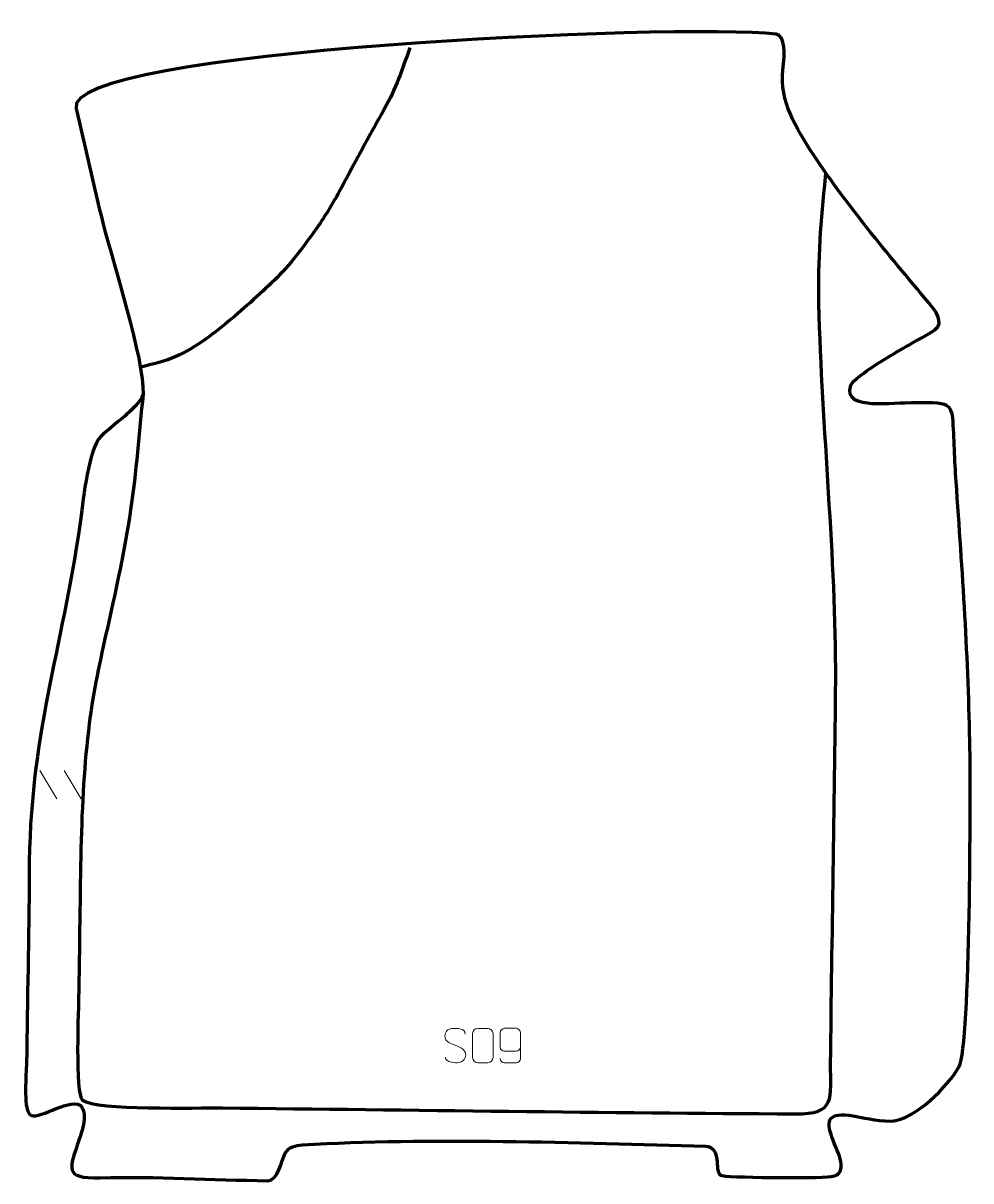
# Model space of a CAD drawing. Header units: millimetres. Extents: x -998 to -309, y 235 to 1075.
import ezdxf

# ---------------------------------------------------------------- set-up
doc = ezdxf.new("R2010")
doc.units = ezdxf.units.MM
doc.header["$MEASUREMENT"] = 0
doc.layers.add('layer 1', color=7, linetype='Continuous')
doc.layers.add('layer 2', color=7, linetype='Continuous')

msp = doc.modelspace()

# ---------------------------------------------------------------- linework, layer by layer
at = {"layer": 'layer 1', "color": 140, "lineweight": 158}
for points, knots in [([(-716.8126, 1057.3302), (-722.1304, 1041.7511), (-727.1065, 1027.7854), (-735.0891, 1013.269), (-735.0891, 1013.269), (-742.2567, 1000.6021), (-748.9567, 988.6393), (-755.7912, 975.7602), (-755.7912, 975.7602), (-759.8103, 968.1864), (-763.8382, 960.6295), (-767.9647, 953.1131), (-767.9647, 953.1131), (-773.0247, 943.9403), (-778.3566, 935.0607), (-784.3603, 926.4702), (-784.3603, 926.4702), (-784.3603, 926.4702), (-785.2437, 925.2063), (-785.2437, 925.2063), (-785.2437, 925.2063), (-794.5272, 912.1282), (-803.5649, 900.0785), (-815.021, 888.761), (-815.021, 888.761), (-825.9134, 878.3964), (-839.0035, 866.6103), (-850.5988, 857.0518), (-850.5988, 857.0518), (-863.1327, 846.7196), (-877.0813, 836.5594), (-892.4171, 830.8923), (-892.4171, 830.8923), (-898.8292, 828.7913), (-905.8631, 827.241), (-912.4238, 825.5143)], [0, 0, 0, 0, 0.1, 0.1, 0.1, 0.1, 0.2, 0.2, 0.2, 0.2, 0.3, 0.3, 0.3, 0.3, 0.4, 0.4, 0.4, 0.4, 0.5, 0.5, 0.5, 0.5, 0.6, 0.6, 0.6, 0.6, 0.7, 0.7, 0.7, 0.7, 0.8, 0.8, 0.8, 0.8, 1, 1, 1, 1]), ([(-910.4134, 805.8591), (-913.353, 778.2573), (-915.3788, 749.287), (-919.5301, 721.9755), (-919.5301, 721.9755), (-928.837, 660.7453), (-942.782, 616.3624), (-948.8133, 572.2946), (-948.8133, 572.2946), (-956.7903, 514.0111), (-955.6441, 457.2169), (-957.1655, 371.7459), (-957.1655, 371.7459), (-957.3562, 361.0323), (-960.069, 297.6305), (-954.3979, 293.42), (-954.3979, 293.42), (-944.3331, 285.9474), (-871.1216, 288.0064), (-852.853, 287.8212), (-852.853, 287.8212), (-714.2785, 286.4164), (-575.6632, 284.2907), (-437.0964, 283.4937), (-437.0964, 283.4937), (-406.8704, 283.3199), (-411.4394, 294.4346), (-411.1816, 320.0617), (-411.1816, 320.0617), (-410.2489, 412.8159), (-408.2851, 505.5542), (-407.5132, 598.3119), (-407.5132, 598.3119), (-407.1776, 687.3618), (-417.5037, 781.2159), (-419.6667, 871.4303), (-419.6667, 871.4303), (-420.4418, 903.7565), (-418.157, 931.642), (-414.825, 963.642), (-414.825, 963.642), (-414.825, 963.642), (-414.5519, 966.2645), (-414.5519, 966.2645)], [0, 0, 0, 0, 0.08333333, 0.08333333, 0.08333333, 0.08333333, 0.16666667, 0.16666667, 0.16666667, 0.16666667, 0.25, 0.25, 0.25, 0.25, 0.33333333, 0.33333333, 0.33333333, 0.33333333, 0.41666667, 0.41666667, 0.41666667, 0.41666667, 0.5, 0.5, 0.5, 0.5, 0.58333333, 0.58333333, 0.58333333, 0.58333333, 0.66666667, 0.66666667, 0.66666667, 0.66666667, 0.75, 0.75, 0.75, 0.75, 0.83333333, 0.83333333, 0.83333333, 0.83333333, 1, 1, 1, 1])]:
    msp.add_open_spline(points, degree=3, knots=knots, dxfattribs=at)
at = {"layer": 'layer 2', "color": 242, "lineweight": 158}
msp.add_open_spline([(-320.0787, 742.5032), (-315.4346, 677.7957), (-311.0733, 613.0187), (-309.9917, 548.1365), (-309.9917, 548.1365), (-309.6784, 519.5744), (-309.3652, 333.1093), (-317.8789, 317.9183), (-317.8789, 317.9183), (-325.8856, 303.6317), (-350.0309, 279.0845), (-367.2664, 278.1682), (-367.2664, 278.1682), (-379.8829, 278.324), (-386.1446, 280.9081), (-397.8091, 282.6169), (-397.8091, 282.6169), (-414.6907, 284.1221), (-414.264, 277.6716), (-409.153, 263.6751), (-409.153, 263.6751), (-406.4817, 256.3599), (-396.9432, 239.7852), (-410.6784, 238.0155), (-410.6784, 238.0155), (-422.2173, 236.5288), (-488.8797, 237.1991), (-491.2004, 239.003), (-491.2004, 239.003), (-496.0697, 242.7877), (-489.7855, 258.6853), (-501.8164, 260.137), (-501.8164, 260.137), (-595.1254, 262.479), (-703.5861, 266.6055), (-794.6432, 260.9764), (-794.6432, 260.9764), (-799.9409, 260.6489), (-804.845, 259.4663), (-807.161, 255.0051), (-807.161, 255.0051), (-810.1049, 249.3346), (-812.4719, 234.8783), (-819.9733, 234.9675), (-819.9733, 234.9675), (-860.6791, 235.5778), (-900.7721, 238.187), (-941.5676, 237.0795), (-941.5676, 237.0795), (-968.8298, 236.3395), (-963.6203, 244.2551), (-957.0262, 264.2903), (-957.0262, 264.2903), (-954.6863, 271.3995), (-950.6489, 282.498), (-955.4372, 289.1917), (-955.4372, 289.1917), (-955.4372, 289.1917), (-956.229, 289.7646), (-956.229, 289.7646), (-956.229, 289.7646), (-965.56, 294.8911), (-988.0236, 277.3694), (-992.9867, 283.4002), (-992.9867, 283.4002), (-997.5405, 288.9337), (-995.2721, 312.5306), (-995.081, 320.3475), (-995.081, 320.3475), (-994.589, 366.143), (-993.2136, 411.9291), (-993.1766, 457.7276), (-993.1766, 457.7276), (-993.0958, 557.8371), (-969.2612, 620.4491), (-956.419, 710.9441), (-956.419, 710.9441), (-954.0958, 727.3147), (-951.1949, 759.8338), (-942.8744, 773.384), (-942.8744, 773.384), (-939.304, 777.6151), (-928.7873, 785.612), (-924.0492, 789.8098), (-924.0492, 789.8098), (-919.8695, 793.5128), (-911.899, 800.367), (-910.4134, 805.8591), (-910.4134, 805.8591), (-909.775, 831.7026), (-932.111, 900.4445), (-939.4413, 929.4908), (-939.4413, 929.4908), (-946.4129, 957.1158), (-952.4792, 985.4766), (-959.0785, 1013.2845), (-959.0785, 1013.2845), (-969.1287, 1055.6334), (-521.481, 1075.3002), (-450.6613, 1067.3332), (-450.6613, 1067.3332), (-443.9806, 1066.5817), (-444.569, 1050.4838), (-445.3294, 1045.9509), (-445.3294, 1045.9509), (-449.3838, 1021.7815), (-438.5933, 1003.3111), (-426.1996, 983.5538), (-426.1996, 983.5538), (-399.9722, 943.1913), (-370.3362, 909.0738), (-339.8983, 872.1641), (-339.8983, 872.1641), (-335.4928, 866.8218), (-328.1699, 858.3886), (-335.4653, 852.647), (-335.4653, 852.647), (-339.1385, 849.7561), (-351.6187, 843.3554), (-356.7089, 840.4003), (-356.7089, 840.4003), (-364.6568, 835.7863), (-392.6337, 819.7453), (-396.511, 812.5675), (-396.511, 812.5675), (-400.5123, 801.6762), (-389.6418, 799.7059), (-381.2685, 798.9821), (-381.2685, 798.9821), (-370.1115, 798.2019), (-333.8061, 801.8438), (-327.0595, 797.8139), (-327.0595, 797.8139), (-324.0287, 796.0036), (-322.9108, 792.6492), (-322.5628, 788.8836), (-322.5628, 788.8836), (-321.2291, 774.4534), (-321.2621, 757.7231), (-320.0787, 742.5032)], degree=3, knots=[0, 0, 0, 0, 0.02777778, 0.02777778, 0.02777778, 0.02777778, 0.05555556, 0.05555556, 0.05555556, 0.05555556, 0.08333333, 0.08333333, 0.08333333, 0.08333333, 0.11111111, 0.11111111, 0.11111111, 0.11111111, 0.13888889, 0.13888889, 0.13888889, 0.13888889, 0.16666667, 0.16666667, 0.16666667, 0.16666667, 0.19444444, 0.19444444, 0.19444444, 0.19444444, 0.22222222, 0.22222222, 0.22222222, 0.22222222, 0.25, 0.25, 0.25, 0.25, 0.27777778, 0.27777778, 0.27777778, 0.27777778, 0.30555556, 0.30555556, 0.30555556, 0.30555556, 0.33333333, 0.33333333, 0.33333333, 0.33333333, 0.36111111, 0.36111111, 0.36111111, 0.36111111, 0.38888889, 0.38888889, 0.38888889, 0.38888889, 0.41666667, 0.41666667, 0.41666667, 0.41666667, 0.44444444, 0.44444444, 0.44444444, 0.44444444, 0.47222222, 0.47222222, 0.47222222, 0.47222222, 0.5, 0.5, 0.5, 0.5, 0.52777778, 0.52777778, 0.52777778, 0.52777778, 0.55555556, 0.55555556, 0.55555556, 0.55555556, 0.58333333, 0.58333333, 0.58333333, 0.58333333, 0.61111111, 0.61111111, 0.61111111, 0.61111111, 0.63888889, 0.63888889, 0.63888889, 0.63888889, 0.66666667, 0.66666667, 0.66666667, 0.66666667, 0.69444444, 0.69444444, 0.69444444, 0.69444444, 0.72222222, 0.72222222, 0.72222222, 0.72222222, 0.75, 0.75, 0.75, 0.75, 0.77777778, 0.77777778, 0.77777778, 0.77777778, 0.80555556, 0.80555556, 0.80555556, 0.80555556, 0.83333333, 0.83333333, 0.83333333, 0.83333333, 0.86111111, 0.86111111, 0.86111111, 0.86111111, 0.88888889, 0.88888889, 0.88888889, 0.88888889, 0.91666667, 0.91666667, 0.91666667, 0.91666667, 0.94444444, 0.94444444, 0.94444444, 0.94444444, 1, 1, 1, 1], dxfattribs=at)
at = {"layer": 'layer 2', "color": 250, "lineweight": 9}
for points in [[(-985.4596, 532.7699), (-985.4596, 532.7699), (-973.0953, 512.2256), (-973.0953, 512.2256)], [(-967.7297, 532.7699), (-967.7297, 532.7699), (-955.3654, 512.2256), (-955.3654, 512.2256)]]:
    msp.add_open_spline(points, degree=3, dxfattribs=at)
for points, knots in [([(-683.7293, 333.2899), (-687.9776, 334.7603), (-692.8857, 336.5561), (-690.8806, 342.0764), (-690.8806, 342.0764), (-689.3771, 346.2163), (-684.1635, 345.8278), (-680.5599, 345.2267), (-680.5599, 345.2267), (-677.6993, 344.7495), (-676.8346, 343.5363), (-676.524, 341.4522)], [0, 0, 0, 0, 0.25, 0.25, 0.25, 0.25, 0.5, 0.5, 0.5, 0.5, 1, 1, 1, 1]), ([(-667.2544, 345.5925), (-664.9287, 345.5925), (-662.6026, 345.5925), (-660.2765, 345.5925), (-660.2765, 345.5925), (-658.3299, 345.6281), (-656.3385, 344.1365), (-656.3118, 341.6989), (-656.3118, 341.6989), (-656.3122, 335.952), (-656.3122, 330.2047), (-656.3118, 324.457), (-656.3118, 324.457), (-656.4516, 322.1336), (-658.1288, 320.654), (-660.2765, 320.6432), (-660.2765, 320.6432), (-662.6084, 320.6436), (-664.9403, 320.6436), (-667.2718, 320.6432), (-667.2718, 320.6432), (-669.1968, 320.5378), (-671.1689, 322.4223), (-671.1577, 324.4396), (-671.1577, 324.4396), (-671.1574, 330.2097), (-671.1574, 335.9794), (-671.1577, 341.7487), (-671.1577, 341.7487), (-671.1535, 343.8868), (-669.4068, 345.606), (-667.2544, 345.5925)], [0, 0, 0, 0, 0.11111111, 0.11111111, 0.11111111, 0.11111111, 0.22222222, 0.22222222, 0.22222222, 0.22222222, 0.33333333, 0.33333333, 0.33333333, 0.33333333, 0.44444444, 0.44444444, 0.44444444, 0.44444444, 0.55555556, 0.55555556, 0.55555556, 0.55555556, 0.66666667, 0.66666667, 0.66666667, 0.66666667, 0.77777778, 0.77777778, 0.77777778, 0.77777778, 1, 1, 1, 1]), ([(-651.1647, 323.5753), (-651.1406, 322.2358), (-649.7844, 320.5825), (-648.2125, 320.6169), (-648.2125, 320.6169), (-645.2277, 320.6172), (-642.2425, 320.6172), (-639.2571, 320.6169), (-639.2571, 320.6169), (-638.038, 320.6019), (-636.3098, 322.0395), (-636.3048, 323.5753), (-636.3048, 323.5753), (-636.3051, 329.9357), (-636.3051, 336.2965), (-636.3048, 342.6573), (-636.3048, 342.6573), (-636.3095, 343.8202), (-638.038, 345.5913), (-639.2571, 345.6157), (-639.2571, 345.6157), (-642.2425, 345.6154), (-645.2277, 345.6154), (-648.2125, 345.6157), (-648.2125, 345.6157), (-649.4906, 345.5719), (-651.1603, 343.9574), (-651.1647, 342.6573), (-651.1647, 342.6573), (-651.1647, 339.0739), (-651.1647, 335.4909), (-651.1647, 331.9081), (-651.1647, 331.9081), (-651.1262, 330.4299), (-649.5435, 328.997), (-648.2125, 328.9991), (-648.2125, 328.9991), (-645.2277, 328.9988), (-642.2425, 328.9988), (-639.2571, 328.9991), (-639.2571, 328.9991), (-637.9276, 328.9941), (-636.2846, 330.5013), (-636.3263, 331.9299)], [0, 0, 0, 0, 0.08333333, 0.08333333, 0.08333333, 0.08333333, 0.16666667, 0.16666667, 0.16666667, 0.16666667, 0.25, 0.25, 0.25, 0.25, 0.33333333, 0.33333333, 0.33333333, 0.33333333, 0.41666667, 0.41666667, 0.41666667, 0.41666667, 0.5, 0.5, 0.5, 0.5, 0.58333333, 0.58333333, 0.58333333, 0.58333333, 0.66666667, 0.66666667, 0.66666667, 0.66666667, 0.75, 0.75, 0.75, 0.75, 0.83333333, 0.83333333, 0.83333333, 0.83333333, 1, 1, 1, 1]), ([(-683.7293, 333.2898), (-679.7107, 331.6431), (-674.6812, 329.7548), (-676.5152, 324.3945), (-676.5152, 324.3945), (-677.975, 320.1281), (-682.8858, 320.3848), (-686.6119, 320.9395), (-686.6119, 320.9395), (-689.3619, 321.3493), (-690.5828, 322.5628), (-690.9608, 324.675)], [0, 0, 0, 0, 0.25, 0.25, 0.25, 0.25, 0.5, 0.5, 0.5, 0.5, 1, 1, 1, 1])]:
    msp.add_open_spline(points, degree=3, knots=knots, dxfattribs=at)

doc.saveas('drawing.dxf')
